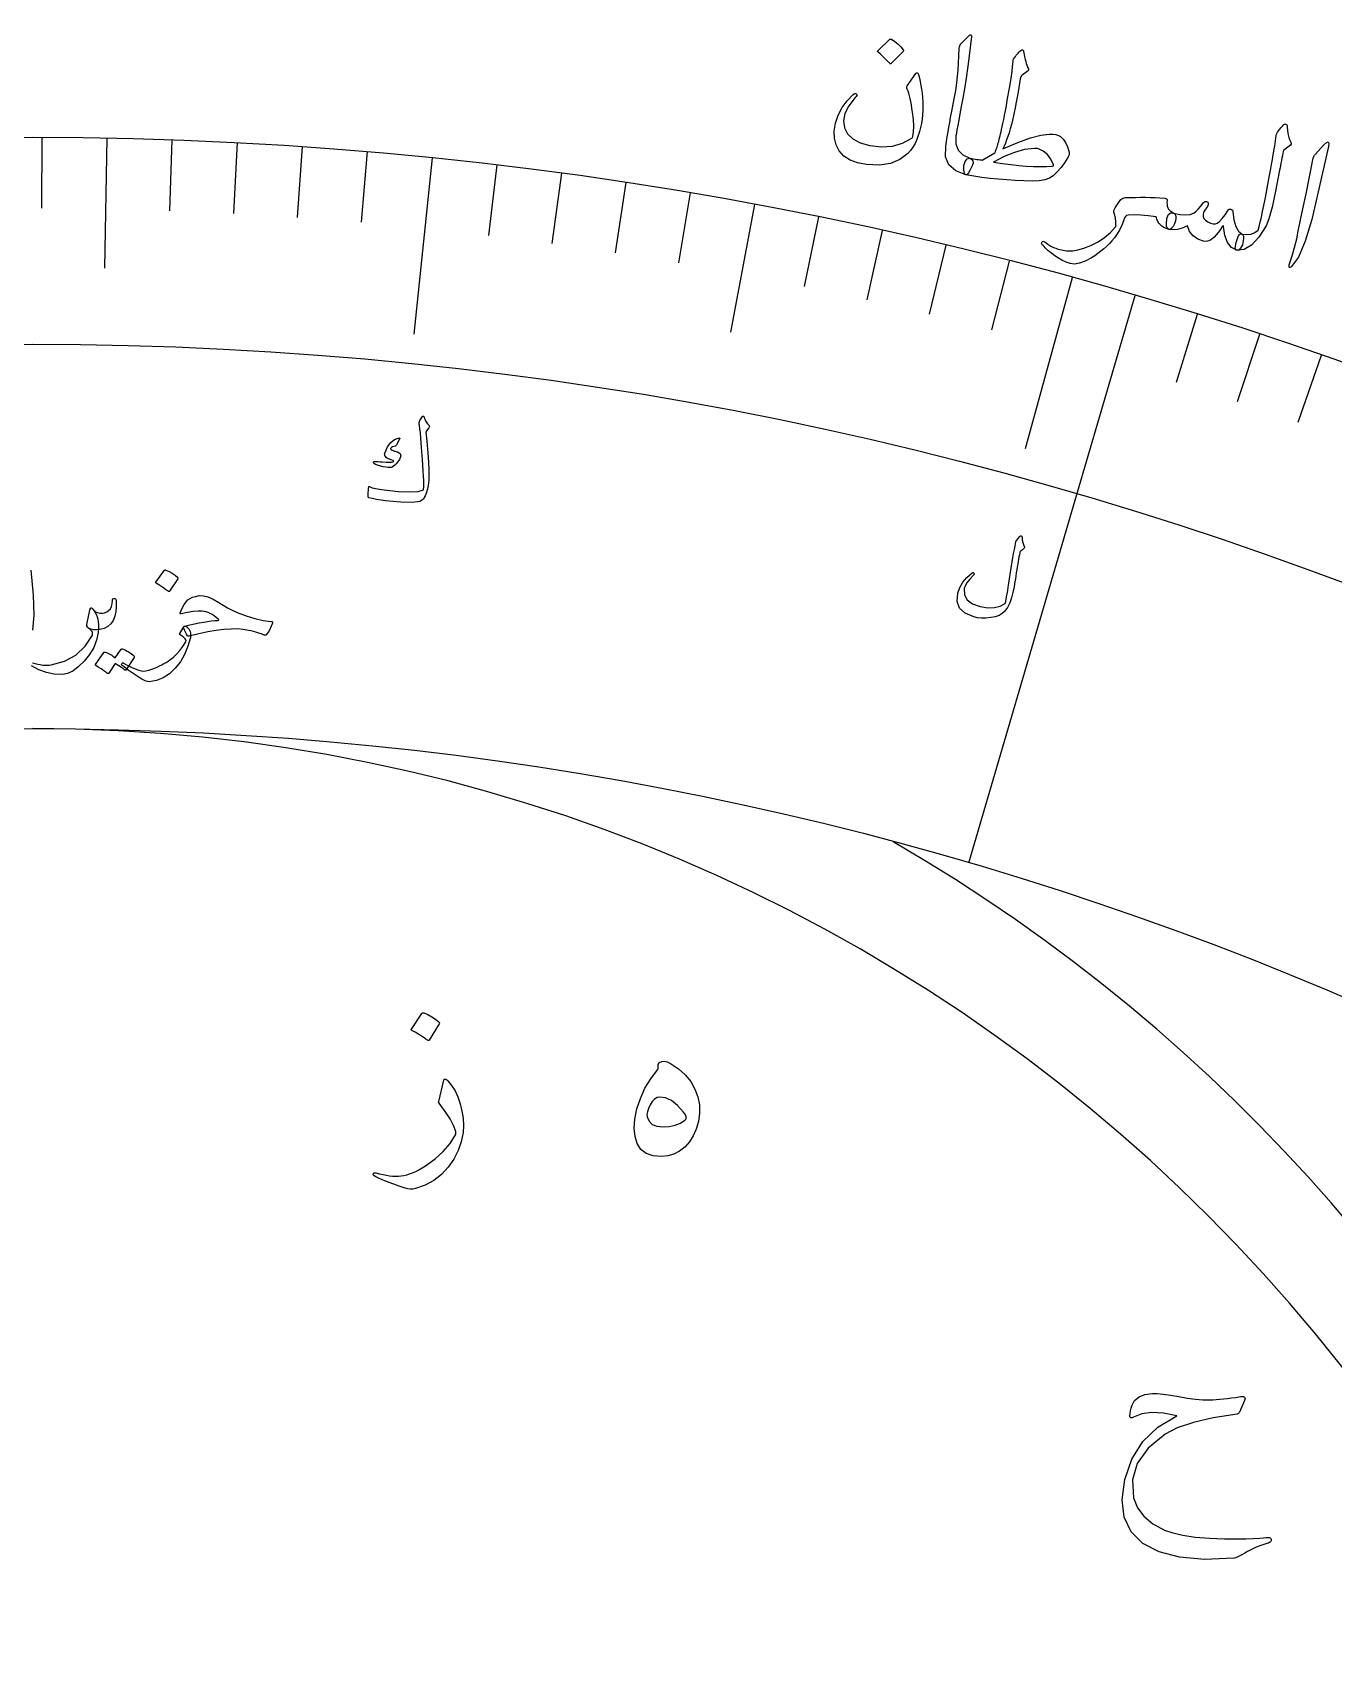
# Model space of a CAD drawing. Header units: millimetres. Extents: x -140 to 140, y -140 to 184.
# Drawn here: x 0 to 36.97, y 68.02 to 114.28 of the extents above; entities that cross this region are included whole.
import ezdxf

# ---------------------------------------------------------------- set-up
doc = ezdxf.new("R2010")
doc.units = ezdxf.units.MM
for name, color, linetype in [('ENGRAVE', 7, 'Continuous'), ('ENGRAVE_FINE', 8, 'Continuous'), ('TEXT', 5, 'Continuous')]:
    doc.layers.add(name, color=color, linetype=linetype)

msp = doc.modelspace()

# ---------------------------------------------------------------- linework, layer by layer
at = {"layer": 'ENGRAVE'}
for points in [[(2.1121, 111.28), (2.0419, 107.5846)], [(11.3531, 110.7194), (10.839, 105.7057)], [(20.5182, 109.3924), (19.8369, 105.7597)], [(29.5459, 107.3067), (28.208, 102.4475)], [(31.3296, 106.7996), (26.6006, 90.6789)]]:
    msp.add_lwpolyline(points, dxfattribs=at)
for radius in [137.2, 137.2, 133.525, 126.7, 126.7, 121.31, 111.3, 111.3, 105.42, 94.5, 94.5]:
    msp.add_circle((0, 0), radius, dxfattribs=at)
for centre, radius, end in [((0, 47.25), 47.25, 90), ((0, 48.9168), 48.9168, 60), ((0, 54.5596), 54.5596, 30)]:
    msp.add_arc(centre, radius, 270, end, dxfattribs=at)
at = {"layer": 'ENGRAVE_FINE'}
for points in [[(0.2602, 111.2997), (0.2555, 109.2837)], [(3.9634, 111.2294), (3.8916, 109.2147)], [(5.8137, 111.1481), (5.7084, 109.1348)], [(7.6624, 111.0359), (7.5236, 109.0247)], [(9.509, 110.893), (9.3368, 108.8844)], [(13.1942, 110.5152), (12.9552, 108.5134)], [(15.0318, 110.2803), (14.7595, 108.2827)], [(16.8653, 110.0148), (16.5598, 108.0221)], [(18.6943, 109.7188), (18.3556, 107.7314)], [(22.3367, 109.0356), (21.9321, 107.0606)], [(24.1492, 108.6485), (23.7118, 106.6806)], [(25.9552, 108.2313), (25.4851, 106.2709)], [(27.7543, 107.784), (27.2516, 105.8317)], [(33.1048, 106.2627), (32.5052, 104.3379)], [(34.8712, 105.6962), (34.2395, 103.7817)], [(36.6282, 105.1003), (35.9647, 103.1966)]]:
    msp.add_lwpolyline(points, dxfattribs=at)
at = {"layer": 'TEXT'}
for points in [[(24.3667, 114.0855), (24.3748, 114.0907), (24.385, 114.0926), (24.3973, 114.0913), (24.4118, 114.0869), (24.5071, 114.0232), (24.5943, 113.9515), (24.6733, 113.8718), (24.7443, 113.7842), (24.7504, 113.7719), (24.7517, 113.7606), (24.7485, 113.7503), (24.7405, 113.7411), (24.4033, 113.3961), (24.392, 113.3886), (24.3795, 113.3889), (24.3659, 113.397), (24.3512, 113.4128), (24.3384, 113.4266), (24.3182, 113.4474), (24.2904, 113.4753), (24.255, 113.5104), (24.2114, 113.5527), (24.1588, 113.6023), (24.0974, 113.6593), (24.0269, 113.7237), (24.0179, 113.7338), (24.0142, 113.7428), (24.0159, 113.7507), (24.0229, 113.7575)], [(26.6192, 114.1882), (26.6333, 114.2014), (26.6455, 114.2096), (26.6557, 114.2128), (26.6641, 114.2108), (26.6753, 114.201), (26.6818, 114.1777), (26.6839, 114.141), (26.6814, 114.0909), (26.634, 113.6897), (26.5853, 113.3199), (26.5353, 112.9815), (26.4841, 112.6743), (26.436, 112.4127), (26.3932, 112.1781), (26.3557, 111.9706), (26.3234, 111.7902), (26.2961, 111.6368), (26.2735, 111.5107), (26.2555, 111.4117), (26.2423, 111.34), (26.2385, 111.1165), (26.3039, 110.9361), (26.4384, 110.7984), (26.6419, 110.7034), (26.6976, 110.6734), (26.7268, 110.6276), (26.7294, 110.5662), (26.7056, 110.489), (26.6515, 110.3714), (26.604, 110.2896), (26.563, 110.2435), (26.5287, 110.2331), (26.2383, 110.3447), (26.0455, 110.5167), (25.95, 110.7496), (25.9522, 111.0437), (25.9735, 111.1796), (25.9958, 111.3157), (26.0191, 111.4518), (26.0435, 111.5881), (26.0686, 111.7245), (26.0941, 111.8612), (26.12, 111.9981), (26.1462, 112.1353), (26.1968, 112.3968), (26.2373, 112.6334), (26.2677, 112.8452), (26.2881, 113.032), (26.3028, 113.2126), (26.316, 113.4055), (26.3278, 113.6109), (26.3381, 113.8286), (26.3418, 113.8674), (26.3508, 113.9015), (26.365, 113.931), (26.3845, 113.9558)], [(28.0876, 113.7694), (28.1036, 113.7797), (28.1172, 113.7857), (28.1282, 113.7874), (28.1369, 113.785), (28.1461, 113.7778), (28.1537, 113.767), (28.1596, 113.7523), (28.1639, 113.734), (28.1804, 113.6551), (28.1964, 113.582), (28.212, 113.5144), (28.2272, 113.4525), (28.2425, 113.3967), (28.2584, 113.3478), (28.275, 113.3056), (28.2921, 113.2701), (28.304, 113.2415), (28.3036, 113.2146), (28.291, 113.1894), (28.266, 113.1659), (28.1272, 113.062), (28.108, 113.0429), (28.0927, 113.0194), (28.0812, 112.9914), (28.0735, 112.9591), (28.0295, 112.7087), (27.9901, 112.4883), (27.9554, 112.2979), (27.9252, 112.1376), (27.9, 112.0068), (27.8799, 111.9052), (27.865, 111.8327), (27.8553, 111.7894), (27.8225, 111.6626), (27.789, 111.5429), (27.7548, 111.4302), (27.72, 111.3247), (27.6849, 111.2261), (27.6498, 111.1345), (27.6147, 111.0498), (27.5796, 110.972), (28.002, 111.1543), (28.3621, 111.2848), (28.6593, 111.3641), (28.8931, 111.3925), (28.9934, 111.39), (29.0805, 111.377), (29.1544, 111.3535), (29.215, 111.3196), (29.2943, 111.248), (29.3618, 111.1503), (29.4174, 111.0265), (29.461, 110.8767), (29.4648, 110.8426), (29.4603, 110.8059), (29.4474, 110.7666), (29.4262, 110.7247), (29.3321, 110.5787), (29.2305, 110.443), (29.1214, 110.3175), (29.0048, 110.2024), (28.9035, 110.1352), (28.773, 110.0882), (28.6133, 110.0611), (28.4245, 110.0538), (28.1766, 110.0619), (27.9316, 110.0739), (27.6896, 110.0898), (27.4505, 110.1097), (27.2146, 110.1338), (26.9824, 110.1624), (26.7537, 110.1955), (26.5287, 110.2331), (26.5055, 110.2463), (26.4877, 110.2734), (26.4753, 110.3144), (26.4682, 110.3693), (26.4661, 110.435), (26.4714, 110.497), (26.4839, 110.5551), (26.5038, 110.6094), (26.5301, 110.6546), (26.5619, 110.6853), (26.5991, 110.7016), (26.6419, 110.7034), (26.6957, 110.6935), (26.7468, 110.685), (26.7951, 110.6778), (26.8407, 110.6719), (26.8833, 110.6668), (26.9228, 110.6617), (26.9593, 110.6566), (26.9927, 110.6516), (27.3532, 110.8619), (27.3589, 110.8735), (27.3654, 110.8887), (27.3728, 110.9074), (27.381, 110.9298), (27.3902, 110.9557), (27.4003, 110.9852), (27.4112, 111.0183), (27.423, 111.055), (27.4353, 111.0951), (27.4477, 111.1382), (27.4602, 111.1844), (27.4727, 111.2337), (27.4856, 111.2858), (27.499, 111.3401), (27.5129, 111.3966), (27.5275, 111.4555), (27.5433, 111.5222), (27.5609, 111.6022), (27.5805, 111.6956), (27.602, 111.8024), (27.6252, 111.9219), (27.65, 112.0535), (27.6764, 112.1972), (27.7043, 112.3529), (27.7653, 112.6986), (27.8107, 112.9728), (27.8405, 113.1755), (27.8548, 113.3065), (27.8612, 113.3914), (27.8674, 113.4556), (27.8735, 113.4991), (27.8794, 113.5218), (27.9062, 113.5609), (27.9326, 113.5973), (27.9588, 113.631), (27.9846, 113.662), (28.0104, 113.6909), (28.0361, 113.7185), (28.0619, 113.7447), (28.0876, 113.7694)], [(25.1822, 113.0826), (25.2069, 112.9841), (25.2294, 112.8821), (25.2496, 112.7764), (25.2675, 112.667), (25.2823, 112.5535), (25.2932, 112.4354), (25.3003, 112.3126), (25.3034, 112.1852), (25.3023, 112.0593), (25.2955, 111.9356), (25.2829, 111.8143), (25.2646, 111.6953), (25.2406, 111.5784), (25.2107, 111.463), (25.175, 111.3494), (25.1336, 111.2374), (25.0807, 111.1219), (25.0209, 111.0176), (24.9541, 110.9246), (24.8802, 110.8427), (24.6533, 110.6694), (24.3817, 110.5586), (24.0652, 110.51), (23.7036, 110.5232), (23.4503, 110.5707), (23.2366, 110.6512), (23.0622, 110.7648), (22.927, 110.9119), (22.8377, 111.0833), (22.7903, 111.272), (22.7851, 111.4781), (22.8222, 111.7016), (22.9002, 111.9304), (23.0099, 112.1431), (23.1517, 112.3396), (23.3256, 112.5198), (23.3513, 112.5391), (23.3742, 112.5481), (23.3942, 112.5467), (23.4114, 112.5349), (23.4255, 112.5148), (23.4257, 112.4907), (23.4119, 112.4627), (23.3843, 112.4307), (23.1996, 112.197), (23.0865, 111.9751), (23.0446, 111.7653), (23.0735, 111.5676), (23.1651, 111.3949), (23.3154, 111.2538), (23.5245, 111.1438), (23.7924, 111.0648), (24.1285, 111.0263), (24.4406, 111.0491), (24.7293, 111.1335), (24.9948, 111.2796), (25.0009, 111.2855), (25.0065, 111.2949), (25.0114, 111.3079), (25.0159, 111.3245), (25.0379, 111.4576), (25.0444, 111.6169), (25.0353, 111.8024), (25.0105, 112.0141), (24.9938, 112.1216), (24.9767, 112.2219), (24.9593, 112.3151), (24.9417, 112.401), (24.9235, 112.4796), (24.9041, 112.5504), (24.8838, 112.6136), (24.8624, 112.669), (24.8527, 112.6977), (24.8493, 112.7228), (24.852, 112.7446), (24.8609, 112.7629), (25.106, 113.116), (25.1259, 113.1353), (25.1453, 113.1362), (25.1641, 113.1186), (25.1822, 113.0826)], [(35.3799, 111.4463), (35.4418, 111.5186), (35.4904, 111.5761), (35.5256, 111.6188), (35.5475, 111.6467), (35.5631, 111.664), (35.5795, 111.6746), (35.5967, 111.6787), (35.6147, 111.6761), (35.633, 111.6667), (35.646, 111.652), (35.6537, 111.6319), (35.656, 111.6065), (35.6645, 111.4828), (35.6849, 111.3673), (35.7172, 111.26), (35.7613, 111.1608), (35.7726, 111.1299), (35.7692, 111.1003), (35.7511, 111.072), (35.7182, 111.0448), (35.5526, 110.923), (35.5376, 110.8495), (35.5231, 110.7772), (35.5089, 110.7063), (35.4952, 110.6366), (35.4819, 110.5682), (35.4689, 110.5011), (35.4564, 110.4353), (35.4442, 110.3708), (35.331, 109.7735), (35.2299, 109.3106), (35.1413, 108.9821), (35.0656, 108.7877), (34.8535, 108.459), (34.6429, 108.2334), (34.4336, 108.1108), (34.2254, 108.0913), (34.2204, 108.0929), (34.2153, 108.0945), (34.2102, 108.0962), (34.2051, 108.0978), (34.1841, 108.1361), (34.1855, 108.2082), (34.2095, 108.3141), (34.2561, 108.4536), (34.2772, 108.504), (34.3035, 108.5373), (34.3349, 108.5534), (34.3714, 108.5524), (34.5091, 108.5373), (34.6318, 108.55), (34.7397, 108.5907), (34.8327, 108.6593), (34.8627, 108.7678), (34.8939, 108.8922), (34.9263, 109.0324), (34.9599, 109.1885), (34.9947, 109.3597), (35.0309, 109.5453), (35.0683, 109.7452), (35.1071, 109.9596), (35.1468, 110.1697), (35.1817, 110.3588), (35.2121, 110.5269), (35.2377, 110.6738), (35.2595, 110.7994), (35.2779, 110.9035), (35.293, 110.9861), (35.3049, 111.0472), (35.3454, 111.3557), (35.3529, 111.3851), (35.3612, 111.4099), (35.3702, 111.4303), (35.3799, 111.4463)], [(36.693, 111.0775), (36.7741, 111.1554), (36.8252, 111.1752), (36.8463, 111.1371), (36.8372, 111.041), (36.5413, 109.7519), (36.3561, 108.9618), (36.1673, 108.3442), (35.9761, 107.8988), (35.7827, 107.6255), (35.7577, 107.6062), (35.7384, 107.5977), (35.7248, 107.6001), (35.717, 107.6133), (35.7131, 107.6313), (35.7132, 107.6528), (35.7173, 107.678), (35.7255, 107.7068), (35.7988, 107.9277), (35.8663, 108.1654), (35.9281, 108.4199), (35.984, 108.6912), (35.9999, 108.7616), (36.0407, 108.9526), (36.1064, 109.2641), (36.1967, 109.6963), (36.3871, 110.6577), (36.4007, 110.7077), (36.4182, 110.7521), (36.4396, 110.791), (36.465, 110.8244)], [(28.5892, 110.9715), (28.5626, 110.9773), (28.5348, 110.9813), (28.5058, 110.9835), (28.4757, 110.984), (28.1939, 110.9488), (27.9063, 110.8722), (27.6132, 110.7542), (27.3149, 110.5946), (27.5637, 110.5571), (27.8012, 110.526), (28.0274, 110.5014), (28.2422, 110.4835), (28.4458, 110.4725), (28.6383, 110.4689), (28.8198, 110.4727), (28.9902, 110.4841), (29.0064, 110.4864), (29.016, 110.4926), (29.0189, 110.5025), (29.0153, 110.5164), (28.9395, 110.6827), (28.8431, 110.8141), (28.7264, 110.9104), (28.5892, 110.9715)], [(32.3004, 108.6821), (32.2213, 108.7094), (32.1526, 108.7413), (32.0943, 108.7778), (32.0463, 108.8189), (32.0257, 108.8404), (32.0075, 108.864), (31.9916, 108.8896), (31.978, 108.9174), (31.966, 108.9469), (31.9547, 108.9775), (31.944, 109.0093), (31.934, 109.0423), (31.7107, 109.0725), (31.5031, 109.0893), (31.3112, 109.0928), (31.1351, 109.0831), (31.0961, 109.0737), (31.0646, 109.0543), (31.0407, 109.0252), (31.0244, 108.9862), (30.9644, 108.8241), (30.8985, 108.6797), (30.8267, 108.5531), (30.749, 108.4443), (30.6794, 108.3617), (30.6062, 108.2822), (30.5295, 108.2058), (30.4494, 108.1324), (30.3658, 108.0624), (30.2789, 107.9961), (30.1887, 107.9335), (30.0952, 107.8745), (29.919, 107.7795), (29.7593, 107.7209), (29.6161, 107.6987), (29.489, 107.713), (29.3742, 107.7517), (29.2572, 107.8055), (29.1382, 107.8742), (29.017, 107.958), (28.9589, 108.0037), (28.9062, 108.0469), (28.8589, 108.0875), (28.817, 108.1256), (28.7802, 108.161), (28.748, 108.1933), (28.7204, 108.2227), (28.6975, 108.2491), (28.6849, 108.2698), (28.6797, 108.29), (28.6819, 108.3096), (28.6913, 108.3286), (28.7059, 108.3425), (28.7233, 108.3465), (28.7436, 108.3408), (28.7667, 108.3253), (28.8565, 108.2621), (28.9392, 108.2112), (29.015, 108.1725), (29.0838, 108.146), (29.12, 108.1342), (29.1587, 108.123), (29.2, 108.1126), (29.2439, 108.1028), (29.2903, 108.0937), (29.3393, 108.0853), (29.3909, 108.0775), (29.445, 108.0705), (29.564, 108.0714), (29.7093, 108.0985), (29.881, 108.1515), (30.0794, 108.2303), (30.2822, 108.3321), (30.4671, 108.454), (30.634, 108.5962), (30.7829, 108.7586), (30.789, 108.7653), (30.7924, 108.7727), (30.7933, 108.7808), (30.7917, 108.7896), (30.7915, 108.8986), (30.7819, 108.9991), (30.7628, 109.091), (30.7345, 109.1744), (30.7337, 109.2234), (30.7668, 109.2992), (30.8338, 109.4018), (30.9349, 109.531), (30.9606, 109.5545), (30.9894, 109.5715), (31.0212, 109.582), (31.0561, 109.5861), (31.2038, 109.5906), (31.349, 109.5935), (31.4919, 109.5948), (31.6323, 109.5946), (31.7707, 109.5923), (31.9079, 109.5874), (32.0436, 109.58), (32.178, 109.57), (32.2092, 109.5644), (32.2313, 109.5516), (32.2443, 109.5316), (32.2483, 109.5046), (32.2426, 109.4474), (32.2436, 109.3939), (32.2512, 109.344), (32.2655, 109.2978), (32.2901, 109.2569), (32.327, 109.2179), (32.3764, 109.1809), (32.4382, 109.1457), (32.4667, 109.1222), (32.4853, 109.0883), (32.4937, 109.0441), (32.4921, 108.9895), (32.4822, 108.9308), (32.466, 108.8739), (32.4433, 108.819), (32.4143, 108.766), (32.3836, 108.7236), (32.3544, 108.6955), (32.3266, 108.6817), (32.3004, 108.6821)], [(32.4279, 109.1488), (32.6085, 109.1062), (32.7658, 109.0927), (32.8998, 109.1085), (33.0107, 109.1536), (33.0681, 109.1977), (33.1287, 109.2569), (33.1927, 109.3312), (33.2598, 109.4207), (33.2824, 109.4464), (33.3041, 109.4648), (33.325, 109.4756), (33.345, 109.479), (33.3682, 109.4768), (33.3869, 109.469), (33.4011, 109.4556), (33.4107, 109.4365), (33.4163, 109.4109), (33.4146, 109.3847), (33.4057, 109.3579), (33.3896, 109.3305), (33.3401, 109.2624), (33.3032, 109.2038), (33.2791, 109.1546), (33.2677, 109.1149), (33.2679, 109.0534), (33.2905, 108.997), (33.3357, 108.9456), (33.4034, 108.8992), (33.4832, 108.8627), (33.5545, 108.8443), (33.6174, 108.8439), (33.6718, 108.8615), (33.7387, 108.9101), (33.8121, 108.9882), (33.8919, 109.0961), (33.9782, 109.2335), (33.9899, 109.2496), (34.007, 109.2583), (34.0296, 109.2597), (34.0577, 109.2538), (34.0826, 109.2432), (34.1007, 109.2291), (34.1121, 109.2115), (34.1167, 109.1903), (34.1444, 108.9504), (34.1968, 108.7639), (34.2741, 108.6308), (34.3765, 108.5508), (34.3991, 108.5303), (34.4124, 108.4915), (34.4165, 108.4346), (34.4112, 108.3594), (34.4006, 108.3018), (34.3842, 108.2482), (34.3622, 108.1984), (34.3343, 108.1526), (34.3079, 108.1191), (34.2818, 108.0974), (34.256, 108.0876), (34.2305, 108.0897), (34.0773, 108.173), (33.9629, 108.3135), (33.8871, 108.5114), (33.8499, 108.7669), (33.848, 108.7801), (33.8431, 108.7858), (33.8352, 108.7841), (33.8243, 108.7748), (33.7345, 108.6469), (33.6528, 108.5425), (33.5792, 108.4616), (33.5136, 108.4041), (33.4559, 108.3696), (33.3975, 108.3486), (33.3384, 108.3411), (33.2786, 108.3472), (33.1147, 108.4097), (32.9838, 108.5033), (32.8859, 108.6282), (32.8209, 108.7843), (32.674, 108.7198), (32.5366, 108.6817), (32.4087, 108.6702), (32.2902, 108.6851), (32.2632, 108.7009), (32.2437, 108.7298), (32.2315, 108.7719), (32.2267, 108.8273), (32.2378, 108.9907), (32.275, 109.0988), (32.3384, 109.1515), (32.4279, 109.1488)], [(11.1263, 103.3469), (11.1407, 103.3113), (11.1561, 103.2773), (11.1724, 103.2451), (11.1897, 103.2145), (11.2082, 103.1855), (11.2281, 103.1582), (11.2493, 103.1326), (11.2719, 103.1085), (11.2802, 103.0955), (11.2819, 103.0812), (11.2769, 103.0657), (11.2654, 103.0488), (11.1977, 102.9608), (11.191, 102.9512), (11.1861, 102.943), (11.1829, 102.9362), (11.1815, 102.9308), (11.2061, 102.6702), (11.2264, 102.435), (11.2424, 102.225), (11.2543, 102.0403), (11.2619, 101.8811), (11.2651, 101.7477), (11.2639, 101.64), (11.2584, 101.558), (11.2414, 101.404), (11.2332, 101.3555), (11.2227, 101.3071), (11.2098, 101.2587), (11.1945, 101.2104), (11.1767, 101.1622), (11.1561, 101.1141), (11.1328, 101.0661), (11.1068, 101.0182), (11.0044, 100.954), (10.7914, 100.926), (10.4678, 100.9332), (10.0332, 100.9748), (9.898, 100.9929), (9.7733, 101.013), (9.6589, 101.0351), (9.555, 101.0592), (9.5458, 101.0643), (9.5396, 101.071), (9.5362, 101.0795), (9.5358, 101.0896), (9.5375, 101.1381), (9.5394, 101.1822), (9.5414, 101.2219), (9.5437, 101.2572), (9.5461, 101.2885), (9.5489, 101.3162), (9.5518, 101.3404), (9.555, 101.3609), (9.5575, 101.3724), (9.5622, 101.3785), (9.5692, 101.3792), (9.5785, 101.3746), (9.6498, 101.3454), (9.7428, 101.32), (9.8575, 101.2984), (9.9939, 101.2804), (10.4027, 101.2395), (10.7243, 101.2256), (10.9591, 101.2396), (11.1072, 101.2821), (11.1175, 101.3777), (11.1171, 101.5537), (11.1058, 101.8099), (11.0835, 102.1464), (11.0581, 102.4837), (11.0375, 102.7389), (11.0221, 102.912), (11.0119, 103.0031), (11.0083, 103.0281), (11.0049, 103.0515), (11.0018, 103.0733), (10.9989, 103.0935), (10.9962, 103.1119), (10.9938, 103.1282), (10.9914, 103.1426), (10.9893, 103.1549), (10.9865, 103.1817), (10.9884, 103.2067), (10.9949, 103.23), (11.0061, 103.2517), (11.0797, 103.3647), (11.0855, 103.3722), (11.0915, 103.3769), (11.0976, 103.3788), (11.1038, 103.378), (11.1109, 103.373), (11.1171, 103.3662), (11.1222, 103.3575), (11.1263, 103.3469)], [(10.4164, 102.76), (10.4223, 102.7586), (10.4272, 102.7557), (10.4312, 102.7513), (10.4342, 102.7455), (10.4349, 102.7404), (10.4348, 102.7351), (10.4338, 102.7294), (10.432, 102.7235), (10.3483, 102.5635), (10.3385, 102.5474), (10.3286, 102.5353), (10.3188, 102.5272), (10.309, 102.523), (10.2679, 102.5158), (10.2325, 102.5045), (10.2027, 102.489), (10.1785, 102.4693), (10.173, 102.4584), (10.1778, 102.4456), (10.1928, 102.431), (10.2179, 102.4146), (10.2351, 102.4067), (10.2529, 102.3992), (10.2713, 102.392), (10.2903, 102.3851), (10.3101, 102.3785), (10.331, 102.3722), (10.353, 102.3663), (10.3759, 102.3606), (10.453, 102.3192), (10.4717, 102.2483), (10.4323, 102.1481), (10.3348, 102.0184), (10.2963, 101.9808), (10.2595, 101.9521), (10.2245, 101.9324), (10.1911, 101.9216), (10.1552, 101.9179), (10.1064, 101.9197), (10.0446, 101.9272), (9.9698, 101.9403), (9.9316, 101.9478), (9.8956, 101.9563), (9.8617, 101.9658), (9.8298, 101.9762), (9.7999, 101.987), (9.7721, 101.9976), (9.7462, 102.008), (9.7222, 102.0182), (9.7078, 102.0281), (9.6979, 102.0388), (9.6924, 102.0503), (9.6914, 102.0625), (9.6945, 102.0747), (9.7013, 102.083), (9.7117, 102.0873), (9.7257, 102.0878), (9.77, 102.0865), (9.8203, 102.0843), (9.8764, 102.081), (9.9384, 102.0768), (10.0542, 102.0689), (10.1449, 102.0668), (10.2108, 102.0708), (10.2517, 102.0808), (10.2572, 102.084), (10.2605, 102.0886), (10.2615, 102.0947), (10.2602, 102.1022), (10.2579, 102.107), (10.2532, 102.1116), (10.2461, 102.1161), (10.2365, 102.1204), (10.147, 102.1516), (10.1097, 102.1664), (10.0783, 102.1838), (10.0527, 102.2038), (10.0329, 102.2264), (10.0169, 102.2522), (10.0084, 102.278), (10.0075, 102.3039), (10.0143, 102.3299), (10.0896, 102.5019), (10.1818, 102.631), (10.2907, 102.7171), (10.4164, 102.76)], [(28.0617, 99.9598), (28.0697, 99.9676), (28.0786, 99.9723), (28.0882, 99.9739), (28.0986, 99.9724), (28.1082, 99.9679), (28.1153, 99.9603), (28.1199, 99.9498), (28.1219, 99.9363), (28.1311, 99.8584), (28.1448, 99.7895), (28.1631, 99.7295), (28.186, 99.6785), (28.192, 99.6607), (28.1901, 99.6428), (28.1802, 99.6247), (28.1623, 99.6063), (28.1518, 99.598), (28.1418, 99.5899), (28.1323, 99.5821), (28.1233, 99.5746), (28.1149, 99.5676), (28.107, 99.5612), (28.0998, 99.5554), (28.0932, 99.5503), (28.0817, 99.5408), (28.072, 99.5283), (28.0639, 99.513), (28.0575, 99.4947), (28.0463, 99.441), (28.035, 99.3824), (28.0234, 99.3186), (28.0117, 99.2497), (27.9995, 99.1759), (27.9868, 99.097), (27.9735, 99.0132), (27.9596, 98.9245), (27.9469, 98.8355), (27.9344, 98.7521), (27.9219, 98.6742), (27.9096, 98.6018), (27.8975, 98.5347), (27.8858, 98.4726), (27.8745, 98.4156), (27.8636, 98.3635), (27.8247, 98.2113), (27.7718, 98.0716), (27.7049, 97.9446), (27.6241, 97.8301), (27.5593, 97.7677), (27.4723, 97.7177), (27.3631, 97.6799), (27.2319, 97.6545), (27.0938, 97.6414), (26.9673, 97.6401), (26.8522, 97.6507), (26.7486, 97.6732), (26.5025, 97.7784), (26.3454, 97.9252), (26.2773, 98.1141), (26.2984, 98.3453), (26.3558, 98.5064), (26.4421, 98.6561), (26.5575, 98.7944), (26.702, 98.921), (26.7123, 98.9278), (26.722, 98.9311), (26.7312, 98.9309), (26.7399, 98.9271), (26.7485, 98.9209), (26.7545, 98.9142), (26.7578, 98.9069), (26.7586, 98.8991), (26.7577, 98.8881), (26.7546, 98.8781), (26.7493, 98.8691), (26.7417, 98.8611), (26.6347, 98.7437), (26.5551, 98.6405), (26.5027, 98.5517), (26.4776, 98.4772), (26.4845, 98.3004), (26.5635, 98.1569), (26.7144, 98.0465), (26.9373, 97.9689), (27.1481, 97.9347), (27.3363, 97.938), (27.5021, 97.9787), (27.6456, 98.0572), (27.6582, 98.111), (27.6716, 98.1743), (27.6858, 98.2469), (27.7008, 98.329), (27.7165, 98.4208), (27.7327, 98.5224), (27.7494, 98.634), (27.7665, 98.7555), (27.7856, 98.8805), (27.8048, 99.0034), (27.8242, 99.1241), (27.8438, 99.2428), (27.8639, 99.3593), (27.8845, 99.4735), (27.9057, 99.5856), (27.9275, 99.6954), (27.9441, 99.8023), (27.948, 99.814), (27.9529, 99.8245), (27.9586, 99.834), (27.9653, 99.8424)], [(3.7538, 98.9981), (3.76, 99.0037), (3.7686, 99.007), (3.7794, 99.0078), (3.7925, 99.0061), (3.8843, 98.9651), (3.9703, 98.916), (4.0505, 98.8588), (4.1248, 98.7934), (4.1319, 98.7837), (4.1348, 98.774), (4.1335, 98.7646), (4.128, 98.7553), (3.8889, 98.4044), (3.8802, 98.3961), (3.8694, 98.3945), (3.8565, 98.3994), (3.8414, 98.411), (3.8283, 98.421), (3.8077, 98.436), (3.7795, 98.4561), (3.7438, 98.4812), (3.6998, 98.5113), (3.647, 98.5465), (3.5854, 98.5867), (3.515, 98.632), (3.5057, 98.6394), (3.5012, 98.6467), (3.5014, 98.6538), (3.5064, 98.6607)], [(2.3184, 98.1978), (2.3415, 98.1937), (2.3585, 98.1826), (2.3694, 98.1645), (2.3741, 98.1395), (2.3799, 97.9739), (2.3677, 97.8242), (2.3375, 97.6904), (2.2894, 97.5723), (2.2227, 97.4737), (2.1366, 97.3979), (2.031, 97.3451), (1.906, 97.315), (1.8186, 97.3063), (1.7361, 97.3099), (1.6585, 97.3257), (1.5859, 97.3539), (1.5608, 97.3745), (1.5466, 97.4067), (1.5432, 97.4506), (1.5505, 97.5063), (1.6274, 97.8654), (1.6335, 97.8926), (1.6412, 97.9126), (1.6507, 97.9255), (1.6617, 97.9313), (1.6739, 97.9305), (1.6865, 97.9237), (1.6996, 97.911), (1.7133, 97.8924), (1.7484, 97.8515), (1.7938, 97.8198), (1.8494, 97.7975), (1.9152, 97.7843), (1.9839, 97.7824), (2.0481, 97.7935), (2.1079, 97.8177), (2.1632, 97.8551), (2.2116, 97.9073), (2.2454, 97.9718), (2.2647, 98.0484), (2.2694, 98.1372), (2.273, 98.1641), (2.2824, 98.1832), (2.2975, 98.1944), (2.3184, 98.1978)], [(6.8193, 97.4938), (6.8035, 97.45), (6.786, 97.407), (6.7667, 97.3646), (6.7458, 97.323), (6.7228, 97.2824), (6.6976, 97.2432), (6.6702, 97.2052), (6.6405, 97.1687), (6.6291, 97.1578), (6.6157, 97.1525), (6.6004, 97.1527), (6.583, 97.1583), (6.5459, 97.173), (6.5034, 97.1886), (6.4558, 97.2052), (6.4028, 97.2226), (6.3445, 97.2404), (6.2809, 97.2579), (6.2119, 97.2751), (6.1375, 97.292), (5.9908, 97.3178), (5.8257, 97.3302), (5.6424, 97.3291), (5.4409, 97.3144), (5.2211, 97.2864), (4.9828, 97.2452), (4.7261, 97.1906), (4.4512, 97.1226), (4.4263, 97.1217), (4.4001, 97.1404), (4.3723, 97.1787), (4.3431, 97.2367), (4.3191, 97.295), (4.3028, 97.3394), (4.2941, 97.3697), (4.293, 97.3861), (4.2988, 97.3965), (4.3056, 97.4045), (4.3136, 97.4101), (4.3226, 97.4132), (4.467, 97.4454), (4.604, 97.4745), (4.7335, 97.5005), (4.8555, 97.5234), (4.9701, 97.5427), (5.0771, 97.5579), (5.1764, 97.5688), (5.2682, 97.5756), (5.2868, 97.5788), (5.2949, 97.5861), (5.2925, 97.5975), (5.2797, 97.613), (5.219, 97.6609), (5.1594, 97.7031), (5.1009, 97.7396), (5.0436, 97.7703), (4.9871, 97.7953), (4.9312, 97.8146), (4.8759, 97.8282), (4.8212, 97.8361), (4.7037, 97.8392), (4.5643, 97.8283), (4.4028, 97.8033), (4.2195, 97.7642), (4.2125, 97.761), (4.2063, 97.7601), (4.2007, 97.7615), (4.1958, 97.7653), (4.1922, 97.7705), (4.1903, 97.7762), (4.1903, 97.7824), (4.1921, 97.7892), (4.2516, 97.9171), (4.3091, 98.0214), (4.3644, 98.102), (4.4176, 98.159), (4.4766, 98.1984), (4.5497, 98.2313), (4.6368, 98.2575), (4.7379, 98.277), (4.854, 98.2769), (4.9857, 98.2445), (5.133, 98.1797), (5.2956, 98.0823), (5.4141, 98.0066), (5.5399, 97.9346), (5.6728, 97.8661), (5.8129, 97.8012), (6.0727, 97.7002), (6.3188, 97.6237), (6.5514, 97.5718), (6.7706, 97.5447), (6.7985, 97.5398), (6.8159, 97.5297), (6.8228, 97.5143), (6.8193, 97.4938)], [(4.2979, 97.3906), (4.3147, 97.408), (4.3344, 97.4139), (4.3572, 97.4084), (4.3831, 97.3915), (4.4129, 97.3644), (4.4384, 97.3333), (4.4595, 97.2982), (4.4763, 97.2591), (4.4881, 97.2197), (4.4938, 97.1788), (4.4936, 97.1364), (4.4875, 97.0925), (4.4176, 96.8402), (4.3221, 96.6099), (4.201, 96.4013), (4.0545, 96.2145), (3.8891, 96.0585), (3.7113, 95.9424), (3.5208, 95.8663), (3.3175, 95.8299), (3.2663, 95.8362), (3.1965, 95.8613), (3.1081, 95.9055), (3.0011, 95.9685), (2.944, 96.0043), (2.8869, 96.042), (2.8299, 96.0813), (2.7728, 96.1224), (2.7157, 96.1647), (2.6586, 96.2075), (2.6015, 96.2508), (2.5443, 96.2947), (2.5335, 96.3054), (2.5285, 96.3177), (2.5295, 96.3316), (2.5363, 96.3471), (2.5469, 96.3602), (2.559, 96.3667), (2.5728, 96.3666), (2.5881, 96.36), (2.671, 96.313), (2.7497, 96.2713), (2.824, 96.2351), (2.8941, 96.2042), (2.9606, 96.1788), (3.0239, 96.1587), (3.0842, 96.144), (3.1415, 96.1348), (3.2154, 96.1386), (3.3067, 96.1589), (3.4156, 96.1957), (3.5421, 96.249), (3.6096, 96.2801), (3.6742, 96.3122), (3.7359, 96.3453), (3.7948, 96.3793), (3.8509, 96.4146), (3.9042, 96.4515), (3.9546, 96.4899), (4.0022, 96.5299), (4.0953, 96.618), (4.1849, 96.7192), (4.2713, 96.8335), (4.3543, 96.9609), (4.3618, 97.003), (4.3383, 97.0506), (4.2838, 97.1038), (4.1982, 97.1624), (4.1871, 97.1706), (4.1813, 97.1797), (4.1808, 97.1898), (4.1857, 97.2009)], [(2.5189, 96.7555), (2.5249, 96.7613), (2.5332, 96.7647), (2.5438, 96.7656), (2.5567, 96.764), (2.6024, 96.7453), (2.6465, 96.7249), (2.6891, 96.7026), (2.7302, 96.6787), (2.7701, 96.6526), (2.8089, 96.6242), (2.8468, 96.5935), (2.8838, 96.5603), (2.8908, 96.5503), (2.8937, 96.5399), (2.8925, 96.5289), (2.8872, 96.5175), (2.6527, 96.1637), (2.6465, 96.1592), (2.6375, 96.1594), (2.6256, 96.1645), (2.6111, 96.1744), (2.6011, 96.1834), (2.5848, 96.1958), (2.5622, 96.2117), (2.5333, 96.231), (2.4977, 96.254), (2.4552, 96.2811), (2.4058, 96.3121), (2.3495, 96.3471), (2.1657, 96.0716), (2.1574, 96.0632), (2.1469, 96.0613), (2.1342, 96.0661), (2.1193, 96.0774), (2.1064, 96.0871), (2.0861, 96.1018), (2.0582, 96.1214), (2.0229, 96.1459), (1.9795, 96.1752), (1.9275, 96.2095), (1.8667, 96.2486), (1.7973, 96.2926), (1.7901, 96.2999), (1.787, 96.307), (1.7881, 96.3141), (1.7931, 96.3211), (2.0291, 96.6627), (2.0351, 96.6685), (2.0434, 96.6719), (2.0539, 96.6729), (2.0668, 96.6714), (2.1057, 96.6577), (2.1435, 96.6419), (2.1799, 96.624), (2.2152, 96.6041), (2.2492, 96.5824), (2.2821, 96.5592), (2.3137, 96.5346), (2.344, 96.5085)], [(11.0679, 86.4085), (11.0756, 86.4161), (11.0862, 86.4207), (11.0999, 86.4222), (11.1167, 86.4207), (11.2352, 86.3727), (11.3469, 86.314), (11.4517, 86.2446), (11.5496, 86.1646), (11.5591, 86.1524), (11.5633, 86.1402), (11.5622, 86.128), (11.5557, 86.1158), (11.2691, 85.6525), (11.2585, 85.6414), (11.2447, 85.6388), (11.228, 85.6445), (11.2082, 85.6586), (11.191, 85.6708), (11.164, 85.6891), (11.127, 85.7135), (11.0801, 85.7439), (11.0226, 85.7805), (10.9536, 85.8232), (10.8732, 85.872), (10.7814, 85.9268), (10.7692, 85.936), (10.7631, 85.9451), (10.7631, 85.9543), (10.7692, 85.9634)], [(17.8194, 85.0123), (17.8846, 85.0423), (17.9584, 85.0485), (18.0408, 85.0309), (18.1318, 84.9895), (18.3581, 84.838), (18.5491, 84.6656), (18.7048, 84.4722), (18.8253, 84.2579), (18.9087, 84.0345), (18.953, 83.8063), (18.9582, 83.5734), (18.9244, 83.3357), (18.863, 83.119), (18.7777, 82.9261), (18.6686, 82.757), (18.5357, 82.6117), (18.3857, 82.495), (18.2252, 82.4117), (18.0542, 82.3617), (17.8727, 82.345), (17.6355, 82.3621), (17.4421, 82.4288), (17.2926, 82.545), (17.1868, 82.7108), (17.1235, 82.9123), (17.1011, 83.1433), (17.1197, 83.4038), (17.1792, 83.6939), (17.2759, 83.9949), (17.4059, 84.2807), (17.5693, 84.5513), (17.766, 84.8066), (17.7727, 84.8185), (17.7774, 84.8389), (17.7803, 84.868), (17.7813, 84.9056), (17.7836, 84.9466), (17.7908, 84.978), (17.8027, 84.9999), (17.8194, 85.0123)], [(11.6898, 84.5124), (11.6932, 84.5234), (11.6974, 84.5322), (11.7024, 84.5387), (11.7081, 84.5429), (11.7252, 84.5444), (11.7462, 84.5368), (11.771, 84.52), (11.7996, 84.4941), (11.9108, 84.3619), (12.0068, 84.2091), (12.0876, 84.0357), (12.1532, 83.8417), (12.2042, 83.6329), (12.2355, 83.4272), (12.2469, 83.2244), (12.2385, 83.0248), (12.1844, 82.7619), (12.0952, 82.5096), (11.971, 82.268), (11.8117, 82.0371), (11.6212, 81.8279), (11.4033, 81.6576), (11.1579, 81.5261), (10.885, 81.4335), (10.8119, 81.4179), (10.7387, 81.4137), (10.6656, 81.4209), (10.5924, 81.4396), (10.4238, 81.4985), (10.2715, 81.5532), (10.1357, 81.6037), (10.0162, 81.65), (9.9136, 81.6921), (9.828, 81.73), (9.7596, 81.7637), (9.7084, 81.7932), (9.6977, 81.8024), (9.6901, 81.8115), (9.6855, 81.8207), (9.684, 81.8298), (9.6851, 81.8416), (9.6885, 81.8527), (9.6943, 81.863), (9.7023, 81.8725), (9.7126, 81.8797), (9.7251, 81.8832), (9.74, 81.8828), (9.7571, 81.8786), (9.8615, 81.8506), (9.9614, 81.8275), (10.0566, 81.8094), (10.1473, 81.7963), (10.2342, 81.7881), (10.318, 81.7848), (10.3988, 81.7866), (10.4766, 81.7932), (10.5541, 81.8056), (10.6343, 81.8245), (10.7172, 81.8498), (10.8027, 81.8816), (10.8909, 81.9203), (10.9818, 81.9662), (11.0754, 82.0194), (11.1716, 82.0798), (11.4417, 82.2741), (11.673, 82.4852), (11.8655, 82.7131), (12.019, 82.9577), (12.0289, 82.9775), (12.0343, 83.0004), (12.035, 83.0263), (12.0312, 83.0553), (11.9672, 83.2264), (11.8666, 83.4165), (11.7294, 83.6257), (11.5557, 83.8539), (11.5481, 83.8684), (11.5435, 83.8814), (11.542, 83.8928), (11.5435, 83.9027)], [(18.5433, 83.3738), (18.5753, 83.4138), (18.5795, 83.4653), (18.5562, 83.5281), (18.5052, 83.6024), (18.3285, 83.7949), (18.1566, 83.9301), (17.9894, 84.0083), (17.827, 84.0292), (17.7498, 84.0154), (17.6784, 83.974), (17.6126, 83.9049), (17.5526, 83.8082), (17.5045, 83.7039), (17.4745, 83.612), (17.4626, 83.5324), (17.4688, 83.4653), (17.5221, 83.3419), (17.6136, 83.2538), (17.7431, 83.2009), (17.9108, 83.1833), (18.0961, 83.1952), (18.2633, 83.2309), (18.4124, 83.2905), (18.5433, 83.3738)], [(34.4468, 75.4095), (34.3005, 75.0803), (34.2871, 75.0586), (34.2715, 75.0422), (34.2536, 75.0311), (34.2334, 75.0254), (33.557, 74.9187), (32.9912, 74.7876), (32.5358, 74.6322), (32.191, 74.4523), (31.7074, 74.0579), (31.3969, 73.6247), (31.2593, 73.1526), (31.2947, 72.6416), (31.4022, 72.3649), (31.5843, 72.1203), (31.8412, 71.9077), (32.1727, 71.7271), (32.4055, 71.6463), (32.6955, 71.5807), (33.0426, 71.5304), (33.4469, 71.4954), (33.6618, 71.4851), (33.8737, 71.4786), (34.0825, 71.476), (34.2883, 71.4771), (34.4902, 71.4817), (34.6876, 71.4893), (34.8804, 71.5), (35.0686, 71.5137), (35.1128, 71.5167), (35.1479, 71.5137), (35.1738, 71.5045), (35.1906, 71.4893), (35.1997, 71.4706), (35.2028, 71.4512), (35.1997, 71.431), (35.1906, 71.41), (35.1839, 71.3988), (35.1761, 71.3895), (35.1671, 71.382), (35.157, 71.3765), (35.1462, 71.3717), (35.1349, 71.3666), (35.1233, 71.3611), (35.1113, 71.3552), (34.9357, 71.2991), (34.7806, 71.2408), (34.6461, 71.1803), (34.5321, 71.1174), (34.4592, 71.072), (34.3927, 71.0336), (34.3327, 71.0019), (34.2791, 70.9772), (34.2328, 70.9581), (34.1945, 70.9436), (34.1642, 70.9337), (34.1419, 70.9284), (33.3082, 70.8975), (32.5995, 70.9573), (32.0157, 71.1079), (31.5569, 71.3491), (31.2254, 71.6798), (31.0295, 72.0929), (30.9693, 72.5882), (31.0448, 73.1659), (31.2444, 73.7478), (31.5569, 74.2435), (31.9822, 74.6531), (32.5202, 74.9766), (32.1391, 75.0494), (31.8069, 75.0666), (31.5234, 75.0281), (31.2886, 74.934), (31.2681, 74.9263), (31.249, 74.9218), (31.2315, 74.9202), (31.2155, 74.9218), (31.2021, 74.9267), (31.1926, 74.9355), (31.1869, 74.9481), (31.185, 74.9644), (31.1934, 75.0403), (31.2063, 75.1153), (31.2239, 75.1896), (31.246, 75.2632), (31.3237, 75.4061), (31.4472, 75.5116), (31.6163, 75.5798), (31.8313, 75.6107), (31.9673, 75.6096), (32.1376, 75.5939), (32.3422, 75.5638), (32.5812, 75.5193), (32.8277, 75.4747), (33.0552, 75.4446), (33.2636, 75.4289), (33.453, 75.4278), (33.5441, 75.4318), (33.6405, 75.4377), (33.7422, 75.4455), (33.8493, 75.4552), (33.9617, 75.4672), (34.0794, 75.4819), (34.2025, 75.4993), (34.3309, 75.5193), (34.4045, 75.5215), (34.4483, 75.504), (34.4624, 75.4667), (34.4468, 75.4095)]]:
    msp.add_lwpolyline(points, close=True, dxfattribs=at)
for points in [[(-0.0473, 99.0028), (0.0182, 98.2897), (0.0326, 97.7201), (-0.0032, 97.2939)], [(-0.004, 96.371), (0.0738, 96.3492), (0.1483, 96.3312), (0.2196, 96.317), (0.2877, 96.3066), (0.3528, 96.3003), (0.4154, 96.2984), (0.4753, 96.301), (0.5327, 96.3079), (0.9085, 96.4142), (1.2282, 96.5908), (1.4921, 96.8385), (1.7004, 97.1575), (1.7026, 97.1676), (1.7044, 97.1836), (1.7057, 97.2055), (1.7064, 97.2333), (1.6992, 97.2551), (1.6767, 97.2824), (1.6389, 97.3154), (1.5859, 97.3539), (1.5627, 97.3833), (1.5491, 97.4185), (1.5451, 97.4595), (1.5505, 97.5063), (1.6274, 97.8654), (1.6427, 97.9114), (1.6629, 97.9312), (1.688, 97.9249), (1.718, 97.8923), (1.718, 97.8923), (1.7704, 97.8206), (1.8114, 97.7496), (1.8412, 97.6793), (1.8597, 97.6099), (1.8695, 97.5362), (1.8732, 97.4484), (1.8706, 97.3465), (1.8619, 97.2305), (1.8181, 97.0128), (1.7376, 96.8047), (1.6208, 96.6061), (1.4678, 96.4168), (1.3009, 96.2544), (1.142, 96.1366), (0.991, 96.0636), (0.8476, 96.0354), (0.6165, 96.0454), (0.393, 96.0905), (0.1769, 96.1705), (-0.032, 96.2857)]]:
    msp.add_lwpolyline(points, dxfattribs=at)

doc.saveas('drawing.dxf')
